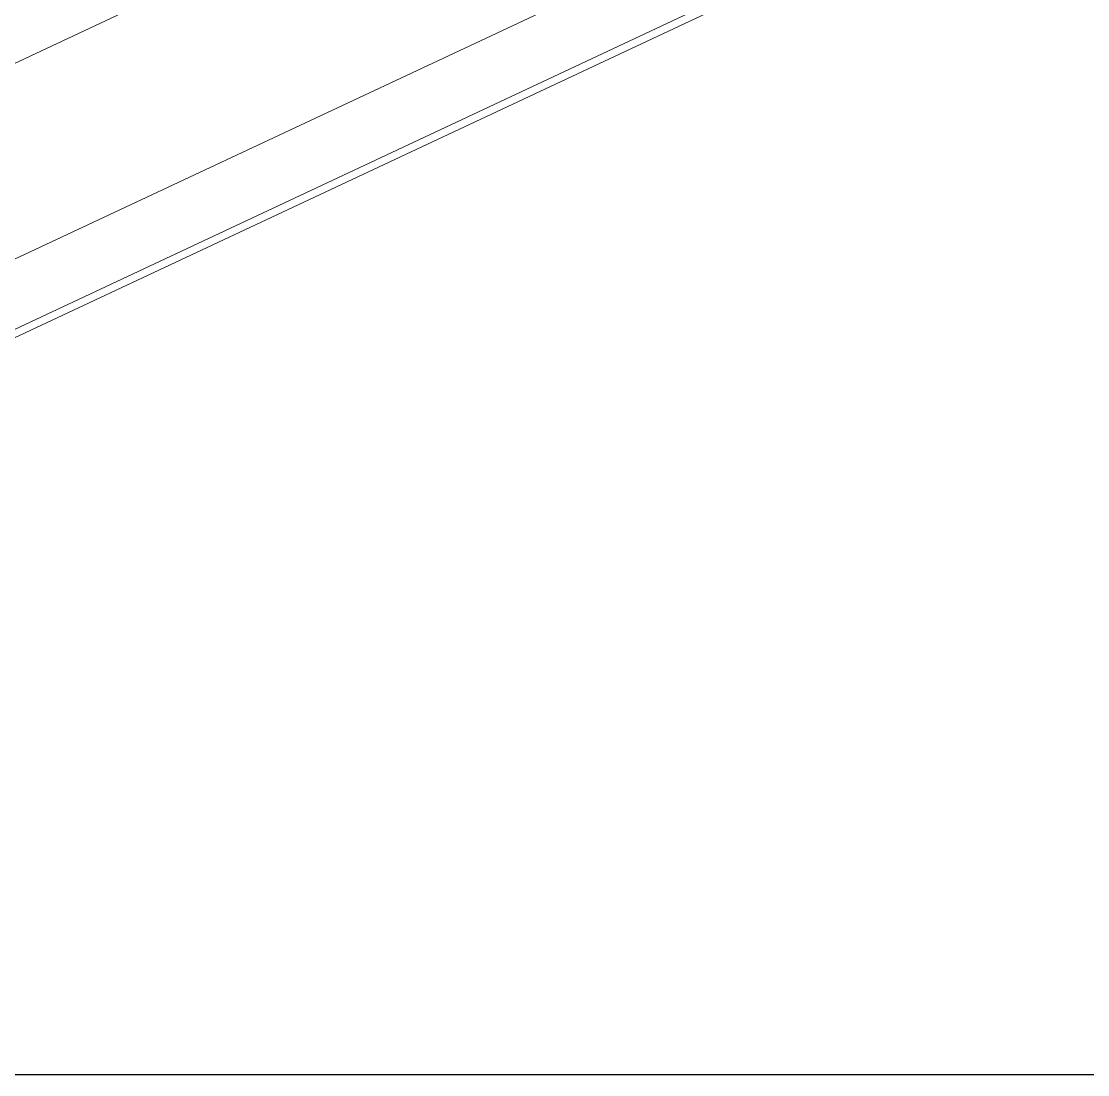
# Paper-space layout '03 3D Building and Roof' of a CAD drawing. Header units: millimetres. Extents: x 5 to 415, y 5 to 292.
# Drawn here: x 288.87 to 306.56, y 57.36 to 74.84 of the extents above; entities that cross this region are included whole.
import ezdxf

# ---------------------------------------------------------------- set-up
doc = ezdxf.new("R2010")
doc.units = ezdxf.units.MM
doc.layers.add('EXISTING', color=7, linetype='Continuous')
picture_1 = doc.add_image_def('image3.png', size_in_pixel=(1577, 763))

# ---------------------------------------------------------------- blocks, each defined once
blk = doc.blocks.new('SHEET_03')
at = {"layer": 'EXISTING', "color": 250, "lineweight": 9}
for p, q in [((263.229, 58.915), (329.731, 90.136)), ((329.731, 88.966), (263.229, 57.745)), ((263.229, 57.745), (303.505, 76.654)), ((303.505, 76.518), (263.229, 57.609)), ((286.634, 73.151), (293.181, 76.224))]:
    blk.add_line(p, q, dxfattribs=at)
image = blk.add_image(picture_1, insert=(224, 57.357), size_in_units=(106, 51.286))

psp = doc.layouts.new('03 3D Building and Roof')

# ---------------------------------------------------------------- block references
psp.add_blockref('SHEET_03', (0, 0))

doc.saveas('drawing.dxf')
